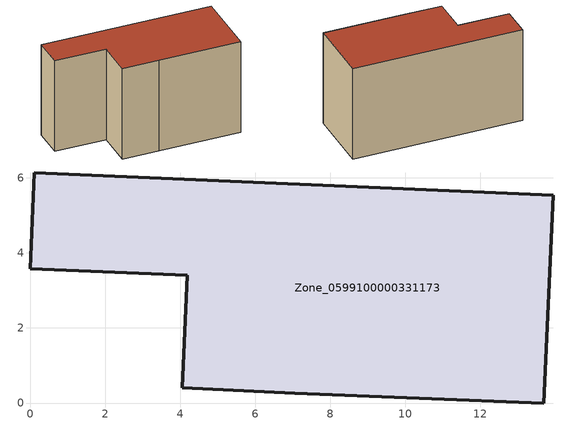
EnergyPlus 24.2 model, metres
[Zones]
Zone_0599100000331173
 floor ground (C_G): 4.18,3.41 0,3.58 0.11,6.13 13.94,5.54 13.68,0 7.05,0.26 4.05,0.4 z0.97
 wall outside (C_F): 0,3.58 4.18,3.41 4.05,0.4 7.05,0.26 13.68,0 13.94,5.54 0.11,6.13 0,3.58 z0.97:8.89
 roof outside (C_R): 7.05,0.26 13.68,0 13.94,5.54 0.11,6.13 0,3.58 4.18,3.41 4.05,0.4 z8.89
[BUILDING]
Pand.0599100000331173: North Axis=0; Terrain=City; Loads Convergence Tolerance Value=0.04; Temperature Convergence Tolerance Value=0.4; Solar Distribution=FullExterior; Maximum Number of Warmup Days=25; Minimum Number of Warmup Days=1
[Site:Location]
Rotterdam.The.Hague.AP_ZH_NLD Design_Conditions: Latitude=51.96; Longitude=4.45; Time Zone=1; Elevation=-4.5
[SITE:GROUNDTEMPERATURE:BUILDINGSURFACE]
18, 18, 18, 18, 18, 18, 18, 18, 18, 18, 18, 18
[MATERIAL] Thermal Absorptance=0.9; Solar Absorptance=0.7; Visible Absorptance=0.7
Name | Roughness | Thickness | Conductivity | Density | Specific Heat
G.TI.1975-1991 | MediumSmooth | 0.15 | 0.288461 | 540 | 1210
F.TI.1975-1991 | Rough | 0.3 | 0.230769 | 1920 | 840
R.TI.1975-1991 | MediumRough | 0.2 | 0.153846 | 1500 | 1000
[CONSTRUCTION]
C_G: G.TI.1975-1991
C_F: F.TI.1975-1991
C_R: R.TI.1975-1991
[ZONE]
Zone_0599100000331173: Type=1; Multiplier=1; Ceiling Height=Autocalculate; Volume=Autocalculate; Floor Area=autocalculate; Part of Total Floor Area=Yes
[ZONEINFILTRATION:DESIGNFLOWRATE]
Infil_Zone_0599100000331173: Zone or ZoneList or Space or SpaceList=Zone_0599100000331173; Schedule=AlwaysOn; Design Flow Rate Calculation Method=Flow/Area; Flow Rate per Floor Area=0.003; Constant Term Coefficient=1; Temperature Term Coefficient=0; Velocity Term Coefficient=0; Velocity Squared Term Coefficient=0
[HVACTEMPLATE:ZONE:IDEALLOADSAIRSYSTEM]
Zone_0599100000331173: Maximum Heating Supply Air Temperature=50; Minimum Cooling Supply Air Temperature=13; Maximum Heating Supply Air Humidity Ratio=0.0156; Minimum Cooling Supply Air Humidity Ratio=0.0077; Heating Limit=NoLimit; Cooling Limit=NoLimit; Dehumidification Control Type=ConstantSensibleHeatRatio; Cooling Sensible Heat Ratio=0.7; Dehumidification Setpoint=60; Humidification Control Type=None; Humidification Setpoint=30; Outdoor Air Method=None; Outdoor Air Flow Rate per Person=0.00944; Outdoor Air Flow Rate per Zone Floor Area=0; Outdoor Air Flow Rate per Zone=0; Demand Controlled Ventilation Type=None; Outdoor Air Economizer Type=NoEconomizer; Heat Recovery Type=None; Sensible Heat Recovery Effectiveness=0.7; Latent Heat Recovery Effectiveness=0.65
[ZONECONTROL:THERMOSTAT]
ThermostatControl_Zone_0599100000331173: Zone or ZoneList=Zone_0599100000331173; Control Type Schedule=DualSetpointControlType; Control 1=Thermostat_Zone_0599100000331173; Temperature Difference Between Cutout And Setpoint=0
[THERMOSTATSETPOINT:DUALSETPOINT]
Thermostat_Zone_0599100000331173: Heating Setpoint Temperature Schedule=HeatingSetpoint_Zone_0599100000331173; Cooling Setpoint Temperature Schedule=CoolingSetpoint_Zone_0599100000331173
[SCHEDULE:COMPACT]
HeatingSetpoint_Zone_0599100000331173: Through: 12/31, For: AllDays, Until: 24:00, 21
CoolingSetpoint_Zone_0599100000331173: Through: 12/31, For: AllDays, Until: 24:00, 24
DualSetpointControlType: Through: 12/31, For: AllDays, Until: 24:00, 4
AlwaysOn: Through: 12/31, For: AllDays, Until: 24:00, 1
